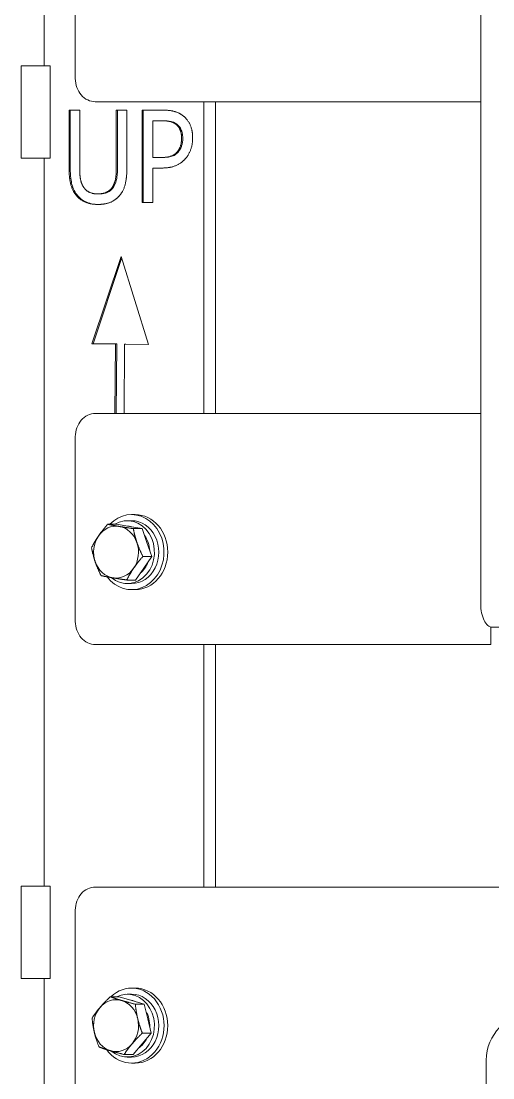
# Model space of a CAD drawing. Header units: inches. Extents: x 19 to 503, y 7 to 322.
# Drawn here: x 262.06 to 267.17, y 112.68 to 124.12 of the extents above; entities that cross this region are included whole.
import ezdxf

# ---------------------------------------------------------------- set-up
doc = ezdxf.new("R2010")
doc.units = ezdxf.units.IN
doc.header["$LTSCALE"] = 15
doc.header["$MEASUREMENT"] = 0
doc.layers.add('Visible (ANSI)', color=7, linetype='Continuous', lineweight=50)

msp = doc.modelspace()

# ---------------------------------------------------------------- linework, layer by layer
at = {"layer": 'Visible (ANSI)', "linetype": 'Continuous', "lineweight": 18}
for p, q in [((262.303836, 125.74437), (262.303836, 123.63437)), ((262.643099, 125.49437), (262.643099, 123.49437)), ((267.035084, 117.80687), (267.035084, 125.30687)), ((262.055792, 123.63437), (262.370706, 123.63437)), ((262.055792, 123.63437), (262.055792, 122.63437)), ((262.370706, 123.63437), (262.370706, 122.63437)), ((262.859605, 123.24437), (265.805698, 123.24437)), ((264.035887, 119.86937), (264.035887, 123.24437)), ((264.160887, 123.24437), (264.160887, 119.86937)), ((266.403334, 123.24437), (265.805698, 123.24437)), ((266.403334, 123.24437), (267.035084, 123.24437)), ((262.574991, 122.529953), (262.574991, 123.153941)), ((262.574991, 123.153941), (262.690086, 123.153941)), ((262.587491, 122.529953), (262.587491, 123.153941)), ((262.690086, 123.153941), (262.690086, 122.529953)), ((263.086605, 123.153941), (263.201701, 123.153941)), ((263.086605, 122.526712), (263.086605, 123.153941)), ((263.099105, 122.526712), (263.099105, 123.153941)), ((263.201701, 123.153941), (263.201701, 122.529953)), ((263.366625, 122.153941), (263.366625, 123.153941)), ((263.366625, 123.153941), (263.584184, 123.153941)), ((263.379125, 122.153941), (263.379125, 123.153941)), ((263.577166, 123.038868), (263.481721, 123.038868)), ((263.481721, 123.038868), (263.481721, 122.640164)), ((263.577166, 123.038868), (263.589666, 123.038868)), ((262.055792, 122.63437), (262.370706, 122.63437)), ((262.303836, 122.63437), (262.303836, 114.75437)), ((263.481721, 122.640164), (263.560323, 122.640164)), ((263.560323, 122.640164), (263.572823, 122.640164)), ((263.744897, 122.700132), (263.757397, 122.700132)), ((263.481721, 122.526712), (263.481721, 122.153941)), ((263.579271, 122.526712), (263.481721, 122.526712)), ((262.887995, 122.246323), (262.900495, 122.246323)), ((263.481721, 122.153941), (263.366625, 122.153941)), ((262.822741, 120.624857), (263.1385, 121.568018)), ((262.835241, 120.624857), (263.144556, 121.54877)), ((263.1385, 121.568018), (263.437449, 120.617922)), ((263.079271, 120.622758), (262.822741, 120.624857)), ((262.822741, 120.624857), (262.835241, 120.624857)), ((263.091771, 120.622758), (262.835241, 120.624857)), ((263.071263, 119.86937), (263.079271, 120.622758)), ((263.079271, 120.622758), (263.091771, 120.622758)), ((263.083763, 119.86937), (263.091771, 120.622758)), ((263.177386, 120.621434), (263.170527, 119.86937)), ((263.177386, 120.621434), (263.189886, 120.621434)), ((263.437449, 120.617922), (263.177386, 120.621434)), ((263.437396, 120.618091), (263.189886, 120.621434)), ((265.805698, 119.86937), (262.859605, 119.86937)), ((265.805698, 119.86937), (266.403334, 119.86937)), ((267.035084, 119.86937), (266.403334, 119.86937)), ((262.643099, 119.61937), (262.643099, 117.61937)), ((263.292618, 118.77537), (263.252618, 118.77537)), ((263.089699, 118.671067), (262.993247, 118.671067)), ((263.089699, 118.671067), (263.228689, 118.647351)), ((263.205618, 118.70937), (263.252618, 118.70937)), ((263.228689, 118.647351), (263.36768, 118.623636)), ((263.36768, 118.623636), (263.271229, 118.623636)), ((263.36768, 118.623636), (263.419389, 118.472787)), ((263.419389, 118.472787), (263.471097, 118.321939)), ((263.471097, 118.321939), (263.374646, 118.321939)), ((263.471097, 118.321939), (263.383815, 118.194806)), ((263.383815, 118.194806), (263.296533, 118.067673)), ((263.296533, 118.067673), (263.200082, 118.067673)), ((263.205618, 118.02937), (263.252618, 118.02937)), ((263.292618, 117.96337), (263.252618, 117.96337)), ((267.145012, 117.36937), (267.145012, 117.558694)), ((267.160084, 117.55687), (267.484844, 117.55687)), ((262.859605, 117.36937), (265.805698, 117.36937)), ((264.035887, 114.74437), (264.035887, 117.36937)), ((264.160887, 117.36937), (264.160887, 114.74437)), ((266.403334, 117.36937), (265.805698, 117.36937)), ((266.403334, 117.36937), (267.145012, 117.36937)), ((262.055792, 114.75437), (262.370706, 114.75437)), ((262.055792, 114.75437), (262.055792, 113.75437)), ((262.370706, 114.75437), (262.370706, 113.75437)), ((265.805698, 114.74437), (262.859605, 114.74437)), ((265.805698, 114.74437), (266.403334, 114.74437)), ((267.410012, 114.74437), (266.403334, 114.74437)), ((262.643099, 114.49437), (262.643099, 112.49437)), ((262.055792, 113.75437), (262.370706, 113.75437)), ((262.303836, 113.75437), (262.303836, 105.87437)), ((263.205618, 113.58437), (263.252618, 113.58437)), ((263.292618, 113.65037), (263.252618, 113.65037)), ((263.118309, 113.557132), (263.021858, 113.557132)), ((263.118309, 113.557132), (263.254297, 113.516345)), ((263.254297, 113.516345), (263.390284, 113.475557)), ((263.390284, 113.475557), (263.293833, 113.475557)), ((263.390284, 113.475557), (263.427687, 113.319176)), ((263.427687, 113.319176), (263.46509, 113.162795)), ((263.46509, 113.162795), (263.366506, 113.047202)), ((263.46509, 113.162795), (263.368639, 113.162795)), ((263.366506, 113.047202), (263.267922, 112.931608)), ((263.267922, 112.931608), (263.171471, 112.931608)), ((263.205618, 112.90437), (263.252618, 112.90437)), ((263.292618, 112.83837), (263.252618, 112.83837)), ((267.093097, 112.86937), (267.093097, 97.36937))]:
    msp.add_line(p, q, dxfattribs=at)
msp.add_arc((267.593097, 112.86937), 0.5, 90, 180, dxfattribs=at)
for centre, major_axis, ratio, start_param, end_param in [((262.859605, 123.49437), (0, -0.25), 0.866025404, 4.71238898, 6.283185307), ((262.859605, 119.61937), (0, 0.25), 0.866025404, 0, 1.570796327), ((263.252618, 118.36937), (0, 0.406), 0.866025404, 2.28897577, 7.016295956), ((263.205618, 118.36937), (0, 0.34), 0.866025404, 2.514253928, 6.762427672), ((263.292618, 118.36937), (0, 0.406), 0.866025404, 3.141592654, 6.283185307), ((263.084116, 118.36937), (0, 0.281), 0.866025404, 6.136479085, 7.183676636), ((263.084116, 118.36937), (0, 0.281), 0.866025404, 5.089281533, 6.136479085), ((263.205618, 118.36937), (0, 0.281), 0.866025404, 6.013847409, 6.25911076), ((263.252618, 118.36937), (0, -0.34), 0.866025404, 0, 3.141592654), ((263.084116, 118.36937), (0, -0.281), 0.866025404, 4.042083982, 5.089281533), ((263.205618, 118.36937), (0, -0.281), 0.866025404, 1.637356138, 2.258021621), ((263.084116, 118.36937), (0, 0.281), 0.866025404, 4.042083982, 5.089281533), ((263.084116, 118.36937), (0, -0.281), 0.866025404, 5.089281533, 6.136479085), ((263.084116, 118.36937), (0, -0.281), 0.866025404, 6.136479085, 7.183676636), ((263.205618, 118.36937), (0, -0.281), 0.866025404, 0.615776732, 1.185205925), ((267.160084, 117.80687), (0, -0.25), 0.5, 4.71238898, 6.283185307), ((262.859605, 117.61937), (0, -0.25), 0.866025404, 4.71238898, 6.283185307), ((262.859605, 114.49437), (0, 0.25), 0.866025404, 0, 1.570796327), ((263.252618, 113.24437), (0, 0.406), 0.866025404, 2.263686039, 6.974592485), ((263.205618, 113.24437), (0, 0.34), 0.866025404, 2.511510453, 6.686186907), ((263.252618, 113.24437), (0, -0.34), 0.866025404, 0, 3.141592654), ((263.292618, 113.24437), (0, 0.406), 0.866025404, 3.141592654, 6.283185307), ((263.084116, 113.24437), (0, 0.281), 0.866025404, 6.029050507, 7.076248058), ((263.084116, 113.24437), (0, 0.281), 0.866025404, 4.981852956, 6.029050507), ((263.205618, 113.24437), (0, 0.281), 0.866025404, 5.868155007, 6.189946007), ((263.084116, 113.24437), (0, -0.281), 0.866025404, 3.934655404, 4.981852956), ((263.205618, 113.24437), (0, -0.281), 0.866025404, 1.524241089, 2.156279515), ((263.084116, 113.24437), (0, 0.281), 0.866025404, 3.934655404, 4.981852956), ((263.084116, 113.24437), (0, -0.281), 0.866025404, 4.981852956, 6.029050507), ((263.084116, 113.24437), (0, -0.281), 0.866025404, 6.029050507, 7.076248058), ((263.205618, 113.24437), (0, -0.281), 0.866025404, 0.521660401, 1.0644651)]:
    msp.add_ellipse(centre, major_axis=major_axis, ratio=ratio, start_param=start_param, end_param=end_param, dxfattribs=at)
for points in [[(263.584184, 123.153941), (263.661382, 123.153941), (263.76946, 123.124767), (263.810867, 123.091542)], [(263.810867, 123.091542), (263.859291, 123.053454), (263.914032, 122.93595), (263.914032, 122.852482)], [(263.731563, 123.00078), (263.704192, 123.02185), (263.631205, 123.038868), (263.577166, 123.038868)], [(263.794023, 122.84843), (263.794023, 122.900294), (263.763144, 122.976469), (263.731563, 123.00078)], [(263.744897, 122.700132), (263.770864, 122.730116), (263.794023, 122.800618), (263.794023, 122.84843)], [(263.914032, 122.852482), (263.914032, 122.787652), (263.874029, 122.670958), (263.838237, 122.63044)], [(263.560323, 122.640164), (263.630503, 122.640164), (263.716825, 122.666096), (263.744897, 122.700132)], [(263.838237, 122.63044), (263.793321, 122.579386), (263.671909, 122.526712), (263.579271, 122.526712)], [(262.657804, 122.225253), (262.612186, 122.277117), (262.574991, 122.422984), (262.574991, 122.529953)], [(262.690086, 122.529953), (262.690086, 122.460261), (262.705526, 122.366258), (262.727282, 122.328171)], [(263.04941, 122.328171), (263.071166, 122.366258), (263.086605, 122.459451), (263.086605, 122.526712)], [(263.201701, 122.529953), (263.201701, 122.425415), (263.165207, 122.276307), (263.118888, 122.225253)], [(262.727282, 122.328171), (262.750442, 122.287652), (262.830447, 122.246323), (262.887995, 122.246323)], [(262.887995, 122.246323), (262.942034, 122.246323), (263.02625, 122.287652), (263.04941, 122.328171)], [(262.887995, 122.132871), (262.811498, 122.132871), (262.697806, 122.179062), (262.657804, 122.225253)], [(263.118888, 122.225253), (263.077482, 122.178252), (262.968001, 122.132871), (262.887995, 122.132871)]]:
    msp.add_open_spline(points, degree=2, dxfattribs=at)
for points, knots in [([(263.744063, 123.00078), (263.719326, 123.019822), (263.69435, 123.027059), (263.651606, 123.037025), (263.6187, 123.038868), (263.589666, 123.038868)], [-0.3818938296, -0.3818938296, -0.3818938296, -0.3818938296, -0.2554611271, -0.2554611271, 0, 0, 0, 0]), ([(263.806523, 122.84843), (263.806523, 122.868712), (263.804752, 122.889175), (263.79511, 122.931529), (263.787604, 122.947484), (263.771604, 122.975217), (263.758942, 122.989326), (263.744063, 123.00078)], [-0.3372795691, -0.3372795691, -0.3372795691, -0.3372795691, -0.2539165575, -0.2539165575, -0.1573425254, -0.1573425254, 0, 0, 0, 0]), ([(263.757397, 122.700132), (263.765705, 122.709725), (263.773263, 122.720132), (263.786734, 122.743537), (263.791507, 122.754904), (263.803548, 122.791562), (263.806523, 122.820447), (263.806523, 122.84843)], [-0.3778990738, -0.3778990738, -0.3778990738, -0.3778990738, -0.2983955769, -0.2983955769, -0.2132300142, -0.2132300142, 0, 0, 0, 0]), ([(263.572823, 122.640164), (263.599278, 122.640164), (263.627748, 122.641546), (263.683778, 122.650759), (263.701184, 122.657851), (263.72962, 122.672596), (263.744594, 122.684609), (263.757397, 122.700132)], [-0.3720280769, -0.3720280769, -0.3720280769, -0.3720280769, -0.2742790033, -0.2742790033, -0.1633485372, -0.1633485372, 0, 0, 0, 0]), ([(262.670304, 122.225253), (262.655237, 122.242383), (262.642241, 122.261395), (262.620492, 122.303664), (262.612143, 122.326307), (262.598251, 122.380785), (262.587491, 122.43495), (262.587491, 122.529953)], [-1.834872944, -1.834872944, -1.834872944, -1.834872944, -1.283211598, -1.283211598, -0.723930443, -0.723930443, 0, 0, 0, 0]), ([(263.06191, 122.328171), (263.076695, 122.354055), (263.08634, 122.382399), (263.093996, 122.428611), (263.099105, 122.462935), (263.099105, 122.526712)], [-1.425366243, -1.425366243, -1.425366243, -1.425366243, -0.485984079, -0.485984079, 0, 0, 0, 0]), ([(262.900495, 122.246323), (262.923471, 122.246323), (262.946493, 122.249125), (262.982429, 122.260167), (263.003513, 122.268047), (263.039137, 122.295862), (263.051827, 122.310531), (263.06191, 122.328171)], [-0.7299087878, -0.7299087878, -0.7299087878, -0.7299087878, -0.3783755563, -0.3783755563, -0.1610495695, -0.1610495695, 0, 0, 0, 0]), ([(262.894409, 122.132908), (262.869125, 122.133216), (262.843591, 122.13548), (262.795103, 122.1454), (262.772116, 122.152779), (262.720053, 122.178368), (262.693317, 122.19868), (262.670304, 122.225253)], [-0.7203436552, -0.7203436552, -0.7203436552, -0.7203436552, -0.4978653255, -0.4978653255, -0.2863653536, -0.2863653536, 0, 0, 0, 0])]:
    msp.add_open_spline(points, degree=3, knots=knots, dxfattribs=at)
for points in [[(262.893416, 118.543934), (262.933924, 118.602937), (262.993247, 118.671067)], [(262.993247, 118.671067), (263.055183, 118.658358), (263.119689, 118.647351)], [(263.119689, 118.647351), (263.184195, 118.636345), (263.271229, 118.623636)], [(263.271229, 118.623636), (263.286391, 118.542796), (263.310389, 118.472787)], [(262.818683, 118.416801), (262.852909, 118.484932), (262.893416, 118.543934)], [(262.857843, 118.265953), (262.833845, 118.335962), (262.818683, 118.416801)], [(263.310389, 118.472787), (263.334387, 118.402778), (263.374646, 118.321939)], [(262.922101, 118.115104), (262.881841, 118.195944), (262.857843, 118.265953)], [(263.374646, 118.321939), (263.315323, 118.253808), (263.274815, 118.194806)], [(263.274815, 118.194806), (263.234307, 118.135803), (263.200082, 118.067673)], [(263.048542, 118.091388), (262.984036, 118.102395), (262.922101, 118.115104)], [(263.200082, 118.067673), (263.113048, 118.080382), (263.048542, 118.091388)], [(262.910725, 113.441538), (262.956478, 113.495185), (263.021858, 113.557132)], [(263.021858, 113.557132), (263.082185, 113.535274), (263.145297, 113.516345)], [(263.145297, 113.516345), (263.208409, 113.497415), (263.293833, 113.475557)], [(263.293833, 113.475557), (263.301328, 113.391753), (263.318687, 113.319176)], [(262.82469, 113.325945), (262.864972, 113.387891), (262.910725, 113.441538)], [(262.849544, 113.169564), (262.832185, 113.24214), (262.82469, 113.325945)], [(263.318687, 113.319176), (263.336046, 113.2466), (263.368639, 113.162795)], [(262.899496, 113.013183), (262.866903, 113.096987), (262.849544, 113.169564)], [(263.368639, 113.162795), (263.303259, 113.100849), (263.257506, 113.047202)], [(263.022935, 112.972395), (262.959823, 112.991325), (262.899496, 113.013183)], [(263.257506, 113.047202), (263.211753, 112.993554), (263.171471, 112.931608)], [(263.171471, 112.931608), (263.086047, 112.953466), (263.022935, 112.972395)]]:
    msp.add_rational_spline(points, [1, 1.0379548493, 1], degree=2, dxfattribs=at)

doc.saveas('drawing.dxf')
